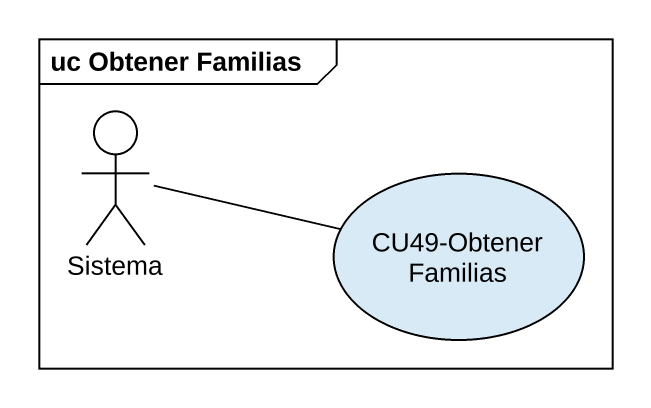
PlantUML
@startuml
mainframe uc Obtener Familias
actor Sistema
usecase "CU49-Obtener Familias" as CU49_Obtener_Familias
Sistema -right- CU49_Obtener_Familias
@enduml
